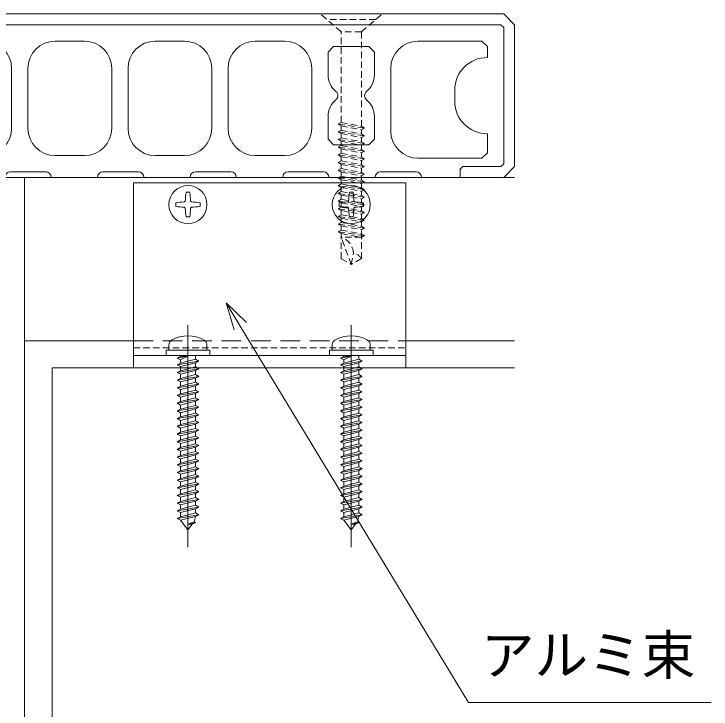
# Model space of a CAD drawing. Units: millimetres on the paper. Extents: x -401 to 401, y -279 to 279.
# Drawn here: x 285.51 to 328.19, y -124.52 to -81.98 of the extents above; entities that cross this region are included whole.
import ezdxf
from ezdxf.enums import TextEntityAlignment as Align

# ---------------------------------------------------------------- set-up
doc = ezdxf.new("R2010")
doc.units = ezdxf.units.MM
doc.linetypes.add('DASHED1', pattern=[1.8, 1.2, -0.6])
for name, color, linetype, lineweight in [('0-2_A-D09-金物_鋼材', 1, 'Continuous', 9), ('0-4_0', 7, 'Continuous', 9), ('0-5_0-A08-芯_他', 4, 'Continuous', 9), ('0-6_A-E01-仕上太線', 4, 'Continuous', 9), ('0-8_A-C05-見え掛り_細線', 1, 'Continuous', 9), ('0-B_A-B03-文字_書込_小', 7, 'Continuous', 9), ('0-F_ｱﾙﾐ', 4, 'DASHED1', 9)]:
    doc.layers.add(name, color=color, linetype=linetype, lineweight=lineweight)
doc.styles.add('ＭＳ ゴシック', font='')
doc.styles.get('ＭＳ ゴシック').set_extended_font_data('MS Gothic')

# ---------------------------------------------------------------- blocks, each defined once
blk = doc.blocks.new('A$C74522BEF')
at = {"layer": '0-4_0', "linetype": 'DASHED1'}
for p, q in [((-1.85, -3.3), (-5.652, 0)), ((5.652, 0), (-5.652, 0)), ((1.85, -3.3), (5.652, 0)), ((4.5, -1), (-4.5, -1)), ((1.85, -3.3), (-1.85, -3.3)), ((-1.846, -19.921), (-1.846, -3.3)), ((1.854, -3.3), (1.854, -20.626)), ((-1.844, -19.921), (-2.394, -20.239)), ((2.406, -20.944), (-2.394, -20.239)), ((-2.394, -20.239), (-1.844, -20.556)), ((-1.844, -19.921), (1.856, -20.627)), ((-1.844, -21.333), (-2.394, -21.65)), ((-2.394, -21.65), (-1.844, -21.967)), ((2.406, -22.355), (-2.394, -21.65)), ((-1.844, -20.556), (1.856, -21.262)), ((-1.844, -21.333), (-1.844, -20.556)), ((-1.844, -21.333), (1.856, -22.038)), ((2.406, -20.944), (1.856, -20.627)), ((2.406, -20.944), (1.856, -21.262)), ((1.856, -21.262), (1.856, -22.038)), ((-1.844, -21.967), (1.856, -22.673)), ((-1.844, -22.743), (-1.844, -21.967)), ((-1.844, -22.743), (1.856, -23.449)), ((2.406, -22.355), (1.856, -22.038)), ((2.406, -22.355), (1.856, -22.673)), ((1.856, -22.673), (1.856, -23.449)), ((2.406, -23.767), (-2.394, -23.061)), ((-1.844, -24.154), (-2.393, -24.472)), ((-1.844, -24.154), (-1.844, -23.378)), ((-1.844, -23.378), (1.856, -24.084)), ((-1.844, -24.154), (1.856, -24.86)), ((2.406, -23.767), (1.856, -23.449)), ((2.406, -23.767), (1.856, -24.084)), ((1.856, -24.084), (1.856, -24.86)), ((-2.393, -24.472), (-1.843, -24.79)), ((2.407, -25.178), (-2.393, -24.472)), ((-1.843, -25.565), (-2.393, -25.883)), ((-1.843, -24.79), (1.856, -25.495)), ((-1.843, -25.565), (-1.843, -24.79)), ((-1.843, -25.565), (1.857, -26.271)), ((2.407, -25.178), (1.856, -24.86)), ((2.407, -25.178), (1.856, -25.495)), ((1.856, -25.495), (1.856, -26.271)), ((2.407, -26.589), (-2.393, -25.883)), ((-2.393, -25.883), (-1.843, -26.2)), ((-1.843, -26.976), (-1.843, -26.2)), ((-1.843, -26.2), (1.857, -26.906)), ((2.407, -26.589), (1.857, -26.271)), ((2.407, -26.589), (1.857, -26.906)), ((-1.843, -26.976), (-2.393, -27.294)), ((2.407, -28), (-2.393, -27.294)), ((-2.393, -27.294), (-1.842, -27.611)), ((-1.843, -26.976), (1.857, -27.682)), ((-1.842, -28.388), (-1.842, -27.611)), ((-1.842, -27.611), (1.857, -28.317)), ((1.857, -26.906), (1.857, -27.682)), ((2.407, -28), (1.857, -27.682)), ((2.407, -28), (1.857, -28.317)), ((-1.842, -28.388), (-2.392, -28.705)), ((2.407, -29.411), (-2.392, -28.705)), ((-2.392, -28.705), (-1.842, -29.023)), ((-1.842, -28.388), (1.858, -29.093)), ((-1.842, -29.023), (1.858, -29.728)), ((-1.842, -29.799), (-1.842, -29.023)), ((1.857, -28.317), (1.857, -29.093)), ((2.407, -29.411), (1.858, -29.093)), ((2.407, -29.411), (1.858, -29.728)), ((-1.842, -29.799), (-2.392, -30.116)), ((2.408, -30.821), (-2.392, -30.116)), ((-2.392, -30.116), (-1.842, -30.433)), ((-1.842, -29.799), (1.858, -30.504)), ((-1.842, -31.21), (-1.842, -30.433)), ((-1.842, -30.433), (1.858, -31.139)), ((1.858, -29.728), (1.858, -30.504)), ((2.408, -30.821), (1.858, -30.504)), ((-1.842, -31.21), (-2.392, -31.527)), ((2.408, -32.233), (-2.392, -31.527)), ((-2.392, -31.527), (-1.842, -31.845)), ((-1.842, -31.21), (1.858, -31.915)), ((-1.842, -32.621), (-1.842, -31.845)), ((-1.842, -31.845), (1.858, -32.55)), ((2.408, -30.821), (1.858, -31.139)), ((1.858, -31.139), (1.858, -31.915)), ((2.408, -32.233), (1.858, -31.915)), ((-1.842, -32.621), (-2.392, -32.938)), ((-2.392, -32.938), (-1.841, -33.256)), ((2.408, -33.644), (-2.392, -32.938)), ((-1.842, -32.621), (1.858, -33.326)), ((-1.841, -33.256), (1.858, -33.961)), ((-1.841, -34.032), (-1.841, -33.256)), ((2.408, -32.233), (1.858, -32.55)), ((1.858, -32.55), (1.858, -33.326)), ((-1.841, -34.032), (-2.391, -34.349)), ((2.409, -35.055), (-2.391, -34.349)), ((-2.391, -34.349), (-1.841, -34.667)), ((-1.841, -34.032), (1.859, -34.737)), ((2.408, -33.644), (1.858, -33.326)), ((2.408, -33.644), (1.858, -33.961)), ((1.858, -33.961), (1.858, -34.737)), ((-1.841, -35.443), (-2.391, -35.76)), ((2.409, -36.466), (-2.391, -35.76)), ((-2.391, -35.76), (-1.841, -36.078)), ((-1.841, -34.667), (1.859, -35.372)), ((-1.841, -35.443), (-1.841, -34.667)), ((-1.841, -35.443), (1.859, -36.148)), ((2.409, -35.055), (1.859, -34.737)), ((2.409, -35.055), (1.859, -35.372)), ((1.859, -35.372), (1.859, -36.148)), ((-1.841, -36.854), (-2.39, -37.172)), ((-1.841, -36.854), (-1.841, -36.078)), ((-1.841, -36.078), (1.859, -36.783)), ((-1.841, -36.854), (1.859, -37.559)), ((2.409, -36.466), (1.859, -36.148)), ((2.409, -36.466), (1.859, -36.783)), ((1.859, -36.783), (1.859, -37.559)), ((-2.39, -37.172), (-1.84, -37.489)), ((2.409, -37.877), (-2.39, -37.172)), ((-1.84, -38.265), (-2.39, -38.582)), ((-1.84, -37.489), (1.859, -38.194)), ((-1.84, -38.265), (-1.84, -37.489)), ((-1.84, -38.265), (1.86, -38.97)), ((2.409, -37.877), (1.859, -37.559)), ((2.409, -37.877), (1.859, -38.194)), ((1.859, -38.194), (1.859, -38.97)), ((-2.39, -38.582), (-1.84, -38.9)), ((2.409, -39.288), (-2.39, -38.582)), ((-1.84, -39.676), (-2.39, -39.993)), ((-1.84, -38.9), (1.86, -39.606)), ((-1.84, -39.676), (-1.84, -38.9)), ((-1.84, -39.676), (1.86, -40.382)), ((2.409, -39.288), (1.86, -38.97)), ((2.409, -39.288), (1.86, -39.606)), ((1.86, -41), (1.86, -39.606)), ((2.41, -40.699), (-2.39, -39.993)), ((-2.39, -39.993), (-1.84, -40.311)), ((-1.84, -40.311), (1.86, -41.016)), ((-1.84, -41), (-1.84, -40.311)), ((2.41, -40.699), (1.86, -40.382)), ((2.41, -40.699), (1.86, -41.016)), ((-1.84, -44.938), (-1.84, -41)), ((1.86, -41), (-1.84, -41)), ((0, -46), (-1.84, -41)), ((1.86, -44.926), (1.86, -41)), ((0, -46), (0.388, -43.888)), ((-1.84, -44.938), (0, -46)), ((1.86, -44.926), (0, -46))]:
    blk.add_line(p, q, dxfattribs=at)
blk.add_lwpolyline([(-1.844, -22.743), (-2.394, -23.061), (-1.844, -23.378)], dxfattribs=at)
for centre, radius, start, end in [((-2.83, -44.067), 3.223, 3.19049, 72.11377), ((0, -46), 2.148, 30.0074, 79.57974)]:
    blk.add_arc(centre, radius, start, end, dxfattribs=at)
blk = doc.blocks.new('_Open30')
at = {"layer": '0-4_0'}
blk.add_line((0, 0), (-1, 0), dxfattribs=at)
blk.add_lwpolyline([(-1, 0.2679), (0, 0), (-1, -0.2679)], dxfattribs=at)
blk = doc.blocks.new('A$C7B33427C')
at = {"layer": '0-2_A-D09-金物_鋼材'}
for p, q in [((-3.501, 1), (-3.501, 1.93)), ((3.5, 1), (3.5, 1.93)), ((4, 1), (-4, 1)), ((-4, 0), (-4, 1)), ((4, 0), (-4, 0)), ((-3.501, 1), (3.5, 1)), ((-1.373, 0), (-1.373, -0.195)), ((1.372, 0), (1.372, -0.699)), ((4, 1), (4, 0)), ((-0.001, -0.16), (-2.001, -0.513)), ((-2.001, -0.513), (-1.373, -0.195)), ((-2.001, -0.513), (-1.373, -0.83)), ((-2.001, -1.724), (1.999, -1.018)), ((-1.373, -0.195), (-0.001, -0.16)), ((-1.373, -0.83), (-0.001, -0.16)), ((-1.373, -1.406), (1.372, -0.699)), ((-1.373, -0.83), (-1.373, -1.227)), ((-1.373, -1.227), (-1.373, -1.406)), ((1.372, -0.699), (1.999, -1.018)), ((1.372, -1.335), (1.999, -1.018)), ((-2.001, -1.724), (-1.373, -1.406)), ((-2.001, -1.724), (-1.373, -2.041)), ((-2.001, -3.135), (1.999, -2.429)), ((-1.373, -2.041), (1.372, -1.335)), ((-1.373, -2.041), (-1.372, -2.816)), ((-1.372, -2.816), (1.372, -2.111)), ((1.372, -2.111), (1.372, -1.335)), ((1.372, -2.111), (1.999, -2.429)), ((1.999, -2.429), (1.372, -2.747)), ((-2.001, -3.135), (-1.372, -2.816)), ((-2.001, -3.135), (-1.373, -3.452)), ((-2.001, -4.546), (1.999, -3.84)), ((-1.373, -3.452), (1.372, -2.747)), ((-1.373, -3.452), (-1.373, -4.227)), ((-1.373, -4.227), (1.372, -3.522)), ((1.372, -3.522), (1.372, -2.747)), ((1.372, -3.522), (1.999, -3.84)), ((1.999, -3.84), (1.372, -4.158)), ((-2.001, -4.546), (-1.373, -4.227)), ((-2.001, -4.546), (-1.373, -4.863)), ((-1.373, -4.863), (1.372, -4.158)), ((-1.373, -4.863), (-1.373, -5.638)), ((-1.373, -5.638), (1.372, -4.933)), ((1.372, -4.933), (1.372, -4.158)), ((1.372, -4.933), (1.999, -5.25)), ((-2.001, -5.956), (1.999, -5.25)), ((-2.001, -5.956), (-1.373, -5.638)), ((-2.001, -5.956), (-1.373, -6.274)), ((-1.373, -6.274), (1.372, -5.569)), ((-1.373, -6.274), (-1.373, -7.05)), ((-1.373, -7.05), (1.372, -6.344)), ((1.999, -5.25), (1.372, -5.569)), ((1.372, -5.569), (1.372, -6.344)), ((1.372, -6.344), (1.999, -6.663)), ((-2.001, -7.367), (1.999, -6.663)), ((-2.001, -7.367), (-1.373, -7.05)), ((-2.001, -7.367), (-1.373, -7.686)), ((-1.373, -7.686), (1.372, -6.98)), ((1.999, -6.663), (1.372, -6.98)), ((1.372, -6.98), (1.372, -7.755)), ((-2.001, -8.778), (1.999, -8.074)), ((-2.001, -8.778), (-1.373, -8.461)), ((-2.001, -8.778), (-1.373, -9.097)), ((-1.373, -7.686), (-1.373, -8.461)), ((-1.373, -8.461), (1.372, -7.755)), ((-1.373, -9.097), (1.372, -8.391)), ((1.372, -7.755), (1.999, -8.074)), ((1.999, -8.074), (1.372, -8.391)), ((1.372, -8.391), (1.372, -9.166)), ((-2.001, -10.189), (1.999, -9.485)), ((-2.001, -10.189), (-1.373, -9.872)), ((-2.001, -10.189), (-1.372, -10.508)), ((-1.373, -9.097), (-1.373, -9.872)), ((-1.373, -9.872), (1.372, -9.166)), ((-1.372, -10.508), (1.372, -9.802)), ((1.372, -9.166), (1.999, -9.485)), ((1.999, -9.485), (1.372, -9.802)), ((1.372, -9.802), (1.372, -10.577)), ((-2.001, -11.6), (1.999, -10.896)), ((-2.001, -11.6), (-1.373, -11.283)), ((-1.372, -10.508), (-1.373, -11.283)), ((-1.373, -11.283), (1.372, -10.577)), ((-1.372, -11.919), (1.372, -11.213)), ((1.372, -10.577), (1.999, -10.896)), ((1.999, -10.896), (1.372, -11.213)), ((1.372, -11.213), (1.372, -11.989)), ((-2.001, -11.6), (-1.372, -11.919)), ((-2.001, -13.011), (1.999, -12.307)), ((-2.001, -13.011), (-1.372, -12.694)), ((-1.373, -13.33), (1.372, -12.625)), ((-1.372, -11.919), (-1.372, -12.694)), ((-1.372, -12.694), (1.372, -11.989)), ((1.372, -11.989), (1.999, -12.307)), ((1.999, -12.307), (1.372, -12.625)), ((1.372, -12.625), (1.372, -13.4)), ((-2.001, -13.011), (-1.373, -13.33)), ((-2.001, -14.423), (1.999, -13.718)), ((-1.373, -13.33), (-1.373, -14.105)), ((-1.373, -14.105), (1.372, -13.4)), ((-1.373, -14.741), (1.372, -14.036)), ((1.372, -13.4), (1.999, -13.718)), ((1.999, -13.718), (1.372, -14.036)), ((1.372, -14.036), (1.372, -14.811)), ((-2.001, -14.423), (-1.373, -14.105)), ((-2.001, -14.423), (-1.373, -14.741)), ((-2.001, -15.834), (1.999, -15.129)), ((-1.373, -14.741), (-1.373, -15.516)), ((-1.373, -15.516), (1.372, -14.811)), ((1.372, -14.811), (1.999, -15.129)), ((1.999, -15.129), (1.372, -15.447)), ((-2.001, -15.834), (-1.373, -15.516)), ((-2.001, -15.834), (-1.373, -16.152)), ((-2.001, -17.245), (1.999, -16.541)), ((-1.373, -16.152), (1.372, -15.447)), ((-1.373, -16.152), (-1.372, -16.928)), ((-1.372, -16.928), (1.372, -16.222)), ((1.372, -15.447), (1.372, -16.222)), ((1.372, -16.222), (1.999, -16.541)), ((1.999, -16.541), (1.372, -16.858)), ((-2.001, -17.245), (-1.372, -16.928)), ((-2.001, -17.245), (-1.373, -17.563)), ((-1.373, -17.563), (1.372, -16.858)), ((-1.373, -17.563), (-1.372, -18.339)), ((-1.372, -18.339), (1.372, -17.633)), ((1.372, -16.858), (1.372, -17.633)), ((1.372, -17.633), (1.999, -17.952)), ((-2.001, -18.656), (1.999, -17.952)), ((-2.001, -18.656), (-1.372, -18.339)), ((-1.372, -18.975), (1.372, -18.269)), ((-1.372, -19.75), (1.372, -19.044)), ((1.999, -17.952), (1.372, -18.269)), ((1.372, -18.269), (1.372, -19.044)), ((1.372, -19.044), (1.999, -19.363)), ((-2.001, -20.067), (1.999, -19.363)), ((-2.001, -20.067), (-1.372, -19.75)), ((-2.001, -20.067), (-1.373, -20.386)), ((-1.373, -20.386), (1.372, -19.68)), ((-1.373, -20.386), (-1.373, -21.161)), ((-1.373, -21.161), (1.372, -20.455)), ((1.999, -19.363), (1.372, -19.68)), ((1.372, -19.68), (1.372, -20.455)), ((1.372, -20.455), (1.999, -20.774)), ((-2.001, -21.478), (1.999, -20.774)), ((-2.001, -21.478), (-1.373, -21.161)), ((-2.001, -21.478), (-1.373, -21.797)), ((-1.373, -21.797), (1.372, -21.091)), ((1.999, -20.774), (1.372, -21.091)), ((1.372, -21.091), (1.372, -21.866)), ((-2.001, -22.889), (1.999, -22.185)), ((-2.001, -22.889), (-1.373, -22.572)), ((-2.001, -22.889), (-1.373, -23.208)), ((-1.373, -21.797), (-1.373, -22.572)), ((-1.373, -22.572), (1.372, -21.866)), ((-1.373, -23.208), (1.372, -22.502)), ((1.372, -21.866), (1.999, -22.185)), ((1.999, -22.185), (1.372, -22.502)), ((1.372, -22.502), (1.372, -23.278)), ((-2.001, -24.301), (1.999, -23.596)), ((-2.001, -24.301), (-1.372, -23.983)), ((-2.001, -24.301), (-1.373, -24.619)), ((-1.373, -23.208), (-1.372, -23.983)), ((-1.373, -24.619), (1.372, -23.914)), ((-1.372, -23.983), (1.372, -23.278)), ((1.372, -23.278), (1.999, -23.596)), ((1.999, -23.596), (1.372, -23.914)), ((1.372, -23.914), (1.372, -24.689)), ((-2.001, -25.712), (1.999, -25.007)), ((-1.373, -24.619), (-1.372, -25.394)), ((-1.372, -26.03), (1.372, -25.325)), ((1.372, -24.689), (1.999, -25.007)), ((1.999, -25.007), (1.372, -25.325)), ((1.372, -25.325), (1.372, -26.1)), ((-2.001, -25.712), (-1.372, -26.03)), ((-2.001, -27.123), (1.999, -26.418)), ((-2.001, -27.123), (-1.372, -26.805)), ((-1.372, -26.03), (-1.372, -26.805)), ((-1.372, -26.805), (1.372, -26.1)), ((-1.372, -27.441), (1.372, -26.736)), ((1.372, -26.1), (1.999, -26.418)), ((1.999, -26.418), (1.372, -26.736)), ((1.372, -26.736), (1.372, -27.511)), ((-2.001, -27.123), (-1.372, -27.441)), ((-2.001, -28.534), (1.999, -27.83)), ((-1.372, -27.441), (-1.373, -28.217)), ((-1.373, -28.217), (1.372, -27.511)), ((-1.372, -28.853), (1.372, -28.147)), ((1.372, -27.511), (1.999, -27.83)), ((1.999, -27.83), (1.372, -28.147)), ((1.372, -28.147), (1.372, -28.922)), ((-2.001, -28.534), (-1.373, -28.217)), ((-2.001, -28.534), (-1.372, -28.853)), ((-2.001, -29.945), (1.999, -29.241)), ((-1.372, -28.853), (-1.373, -29.628)), ((-1.373, -29.628), (1.372, -28.922)), ((1.372, -28.922), (1.999, -29.241)), ((1.999, -29.241), (1.372, -29.558)), ((-2.001, -29.945), (-1.373, -29.628)), ((-2.001, -29.945), (-1.372, -30.264)), ((-1.372, -30.264), (1.372, -29.558)), ((-0.001, -32), (-1.372, -30.264)), ((1.43, -30.665), (-0.08, -31.035)), ((1.161, -30.529), (0, -31.003)), ((0.803, -30.983), (1.43, -30.665)), ((1.161, -30.529), (1.372, -29.558)), ((1.161, -30.529), (1.43, -30.665)), ((-0.001, -32), (0.803, -30.983)), ((0.803, -30.983), (0, -31.003))]:
    blk.add_line(p, q, dxfattribs=at)
for points in [[(-2.001, -18.656), (-1.372, -18.975), (-1.372, -19.75)], [(-2.001, -25.712), (-1.372, -25.394), (1.372, -24.689)]]:
    blk.add_lwpolyline(points, dxfattribs=at)
for centre, radius, start, end in [((-2.499, 1.93), 1, 119.99997, 179.99998), ((-0.001, -2.4), 6, 60, 119.99997), ((2.501, 1.93), 1, 0, 60)]:
    blk.add_arc(centre, radius, start, end, dxfattribs=at)
at = {"layer": '0-5_0-A08-芯_他'}
blk.add_line((-0.001, -35.22), (-0.001, 5.582), dxfattribs=at)
blk = doc.blocks.new('AC-1-b')
at = {"layer": '0-4_0'}
for p, q in [((-14.652, 32.25), (-15.348, 32.25)), ((14.652, 32.25), (15.348, 32.25)), ((-17.25, 30.348), (-17.25, 29.652)), ((-15.648, 30.487), (-15.488, 30.648)), ((-15.488, 29.352), (-15.648, 29.513)), ((-14.512, 30.648), (-14.352, 30.487)), ((-14.352, 29.513), (-14.512, 29.352)), ((-12.75, 30.348), (-12.75, 29.652)), ((12.75, 30.348), (12.75, 29.652)), ((14.512, 30.648), (14.352, 30.487)), ((14.352, 29.513), (14.512, 29.352)), ((15.648, 30.487), (15.488, 30.648)), ((15.488, 29.352), (15.648, 29.513)), ((17.25, 30.348), (17.25, 29.652)), ((-14.652, 27.75), (-15.348, 27.75)), ((14.652, 27.75), (15.348, 27.75)), ((-25, 2.3), (25, 2.3))]:
    blk.add_line(p, q, dxfattribs=at)
at = {"layer": '0-4_0', "color": 4, "linetype": 'DASHED1'}
blk.add_line((-25, 3.7), (25, 3.7), dxfattribs=at)
at = {"layer": '0-4_0'}
blk.add_lwpolyline([(-25, 0), (25, 0), (25, 34), (-25, 34)], close=True, dxfattribs=at)
for centre in [(-15, 30), (15, 30)]:
    blk.add_circle(centre, 3.5, dxfattribs=at)
for centre, start, end in [((1.248, 30), 172.27975, 177.78308), ((-31.248, 30), 2.21692, 7.72025), ((31.248, 30), 172.27975, 177.78308), ((-1.248, 30), 2.21692, 7.72025), ((-15, 13.752), 92.21692, 97.72025), ((-15, 46.248), 262.27975, 267.78308), ((-15, 13.752), 82.27975, 87.78308), ((-15, 46.248), 272.21692, 277.72025), ((15, 13.752), 92.21692, 97.72025), ((15, 46.248), 262.27975, 267.78308), ((15, 13.752), 82.27975, 87.78308), ((15, 46.248), 272.21692, 277.72025), ((1.248, 30), 182.21692, 187.72025), ((-31.248, 30), 352.27975, 357.78308), ((31.248, 30), 182.21692, 187.72025), ((-1.248, 30), 352.27975, 357.78308)]:
    blk.add_arc(centre, 16.748, start, end, dxfattribs=at)
blk = doc.blocks.new('222222')
at = {"layer": '0-6_A-E01-仕上太線'}
blk.add_line((355.096, 87.004), (355.096, -63), dxfattribs=at)
at = {"layer": '0-8_A-C05-見え掛り_細線'}
blk.add_line((350, 122.004), (350, -23), dxfattribs=at)
blk = doc.blocks.new('DK-2020-V1 S')
at = {"layer": '0-4_0'}
for p, q in [((5, 24), (6, 25)), ((6, 25), (17.75, 25)), ((47.625, 25), (42.25, 25)), ((66, 25), (60.625, 25)), ((84.375, 25), (79, 25)), ((102.75, 25), (97.375, 25)), ((22.75, 20), (22.75, 8.5)), ((37.25, 20), (37.25, 9)), ((52.625, 9), (52.625, 20)), ((55.625, 20), (55.625, 9)), ((71, 9), (71, 20)), ((74, 20), (74, 9)), ((89.375, 9), (89.375, 20)), ((92.375, 20), (92.375, 9)), ((107.75, 9), (107.75, 20)), ((122.25, 20), (122.25, 8.5)), ((11, 14), (11, 16)), ((134, 14), (134, 16)), ((42.25, 4), (47.625, 4)), ((60.625, 4), (66, 4)), ((79, 4), (84.375, 4)), ((97.375, 4), (102.75, 4)), ((24.896, 1), (18.396, 1)), ((34.396, 0), (25.896, 0)), ((41.896, 1), (35.396, 1)), ((38.176, 1), (41.396, 1)), ((51.396, 0), (42.896, 0)), ((58.896, 1), (52.396, 1)), ((68.396, 0), (59.896, 0)), ((75.896, 1), (69.396, 1)), ((85.396, 0), (76.896, 0)), ((92.896, 1), (86.396, 1)), ((102.396, 0), (93.896, 0)), ((109.896, 1), (103.396, 1)), ((119.396, 0), (110.896, 0)), ((126.896, 1), (120.396, 1))]:
    blk.add_line(p, q, dxfattribs=at)
for points in [[(17.396, 0), (2, 0), (0, 2), (0, 28), (2, 30), (143, 30), (145, 28)], [(10, 0), (10, 1.5), (9.5, 2), (2.5, 2), (2, 2.5), (2, 27.5), (2.5, 28), (142.5, 28), (143, 27.5), (143, 2.5), (142.5, 2), (135.5, 2), (135, 1.5), (135, 0)], [(145, 28), (145, 2), (143, 0), (127.896, 0)], [(5, 22), (5, 24), (6, 25)], [(140, 22), (140, 24), (139, 25), (127.25, 25)], [(140, 24), (139, 25), (140, 24)], [(25.75, 18.842), (25.75, 23), (26.75, 24), (33.25, 24), (34.25, 23), (34.25, 18.842)], [(110.75, 18.842), (110.75, 23), (111.75, 24), (118.25, 24), (119.25, 23), (119.25, 18.842)], [(25.75, 11.158), (25.75, 7), (26.75, 6), (33.25, 6), (34.25, 7), (34.25, 11.158)], [(119.25, 11.158), (119.25, 7), (118.25, 6), (111.75, 6), (110.75, 7), (110.75, 11.158)], [(17.75, 3.5), (6, 3.5), (5, 4.5), (6, 3.5), (5, 4.5), (5, 8)], [(127.25, 3.5), (139, 3.5), (140, 4.5), (139, 3.5), (140, 4.5), (140, 8)], [(46.536, 4), (42.625, 4), (46.536, 4)], [(38.03, 1), (41.16, 1), (38.288, 1)]]:
    blk.add_lwpolyline(points, dxfattribs=at)
for centre, radius, start, end in [((17.75, 20), 5, 0, 90), ((42.25, 20), 5, 90, 180), ((47.625, 20), 5, 0, 90), ((60.625, 20), 5, 90, 180), ((66, 20), 5, 0, 90), ((79, 20), 5, 90, 180), ((84.375, 20), 5, 0, 90), ((97.375, 20), 5, 90, 180), ((102.75, 20), 5, 0, 90), ((127.25, 20), 5, 90, 180), ((5, 16), 6, 0, 90), ((140, 16), 6, 90, 180), ((29.75, 18.842), 4, 180, 230.20819), ((30.25, 18.842), 4, 309.79181, 0), ((114.75, 18.842), 4, 180, 230.20819), ((115.25, 18.842), 4, 309.79179, 0), ((26.55, 15), 1, 309.79181, 50.20816), ((33.45, 15), 1, 129.79185, 230.20821), ((111.55, 15), 1, 309.79179, 50.20815), ((118.45, 15), 1, 129.79184, 230.20819), ((29.75, 11.158), 4, 129.79182, 180), ((30.25, 11.158), 4, 0, 50.20817), ((114.75, 11.158), 4, 129.79184, 180), ((115.25, 11.158), 4, 0, 50.20818), ((5, 14), 6, 270, 0), ((140, 14), 6, 180, 270), ((42.25, 9), 5, 180, 270), ((47.625, 9), 5, 270, 0), ((60.625, 9), 5, 180, 270), ((66, 9), 5, 270, 0), ((79, 9), 5, 180, 270), ((84.375, 9), 5, 270, 0), ((97.375, 9), 5, 180, 270), ((102.75, 9), 5, 270, 0), ((17.75, 8.5), 5, 270, 0), ((127.25, 8.5), 5, 180, 270), ((18.396, 0), 1, 90, 180), ((24.896, 0), 1, 0, 90), ((35.396, 0), 1, 90, 180), ((41.896, 0), 1, 0, 90), ((52.396, 0), 1, 90, 180), ((58.896, 0), 1, 0, 90), ((69.396, 0), 1, 90, 180), ((75.896, 0), 1, 0, 90), ((86.396, 0), 1, 90, 180), ((92.896, 0), 1, 0, 90), ((103.396, 0), 1, 90, 180), ((109.896, 0), 1, 0, 90), ((120.396, 0), 1, 90, 180), ((126.896, 0), 1, 0, 90)]:
    blk.add_arc(centre, radius, start, end, dxfattribs=at)

msp = doc.modelspace()

# ---------------------------------------------------------------- linework, layer by layer
at = {"layer": '0-6_A-E01-仕上太線'}
for q in [(287.86, -153.644), (316.161, -103.643)]:
    msp.add_line((287.86, -103.643), q, dxfattribs=at)
at = {"layer": '0-8_A-C05-見え掛り_細線'}
for p, q in [((276.161, -91.976), (316.161, -91.976)), ((286.161, -101.976), (292.827, -101.976)), ((309.494, -101.976), (316.161, -101.976))]:
    msp.add_line(p, q, dxfattribs=at)
at = {"layer": '0-B_A-B03-文字_書込_小'}
msp.add_lwpolyline([(299.365, -101.085), (313.346, -124.109), (328.188, -124.109)], dxfattribs=at)
at = {"layer": '0-F_ｱﾙﾐ'}
msp.add_line((292.827, -101.976), (309.494, -101.976), dxfattribs=at)

# ---------------------------------------------------------------- block references
at = {"layer": '0-2_A-D09-金物_鋼材', "xscale": 0.3333333, "yscale": 0.3333333}
for name, p in [('A$C74522BEF', (306.161, -81.977)), ('AC-1-b', (301.161, -103.643)), ('A$C7B33427C', (296.161, -102.876)), ('A$C7B33427C', (306.161, -102.876))]:
    msp.add_blockref(name, p, dxfattribs=at)
at = {"layer": '0-4_0', "xscale": 0.3333333, "yscale": 0.3333333}
msp.add_blockref('222222', (169.494, -132.644), dxfattribs=at)
at = {"layer": '0-6_A-E01-仕上太線', "xscale": 0.3333333, "yscale": 0.3333333}
msp.add_blockref('DK-2020-V1 S', (267.827, -91.976), dxfattribs=at)
at = {"layer": '0-B_A-B03-文字_書込_小', "xscale": 1.666667, "yscale": 1.666667, "rotation": 121.26711}
msp.add_blockref('_Open30', (298.5, -99.66), dxfattribs=at)

# ---------------------------------------------------------------- texts
at = {"layer": '0-B_A-B03-文字_書込_小', "style": 'ＭＳ ゴシック'}
msp.add_text('アルミ束', height=2.405, dxfattribs=at).set_placement((314.098, -123.134), align=Align.BOTTOM_LEFT)

doc.saveas('drawing.dxf')
